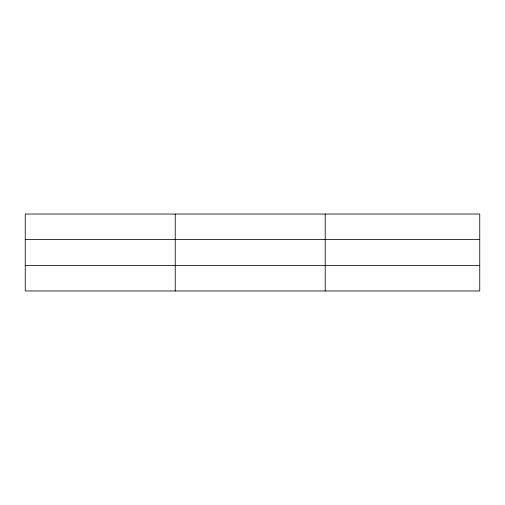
<?xml version="1.0" encoding="UTF-8"?>
<svg xmlns="http://www.w3.org/2000/svg" width="505" height="505" viewBox="0 0 505 505"><rect width="100%" height="100%" fill="white"/><g stroke="black" fill="none" stroke-linecap="round" stroke-linejoin="round"><path stroke-width="0.76" d="M175.235 214.038L175.235 290.962M325.22 214.038L325.22 290.962M479.75 239.42L479.75 214.038L25.25 214.038L25.25 290.962L479.75 290.962L479.75 239.42L25.25 239.42M25.25 265.579L479.75 265.579"/></g></svg>
